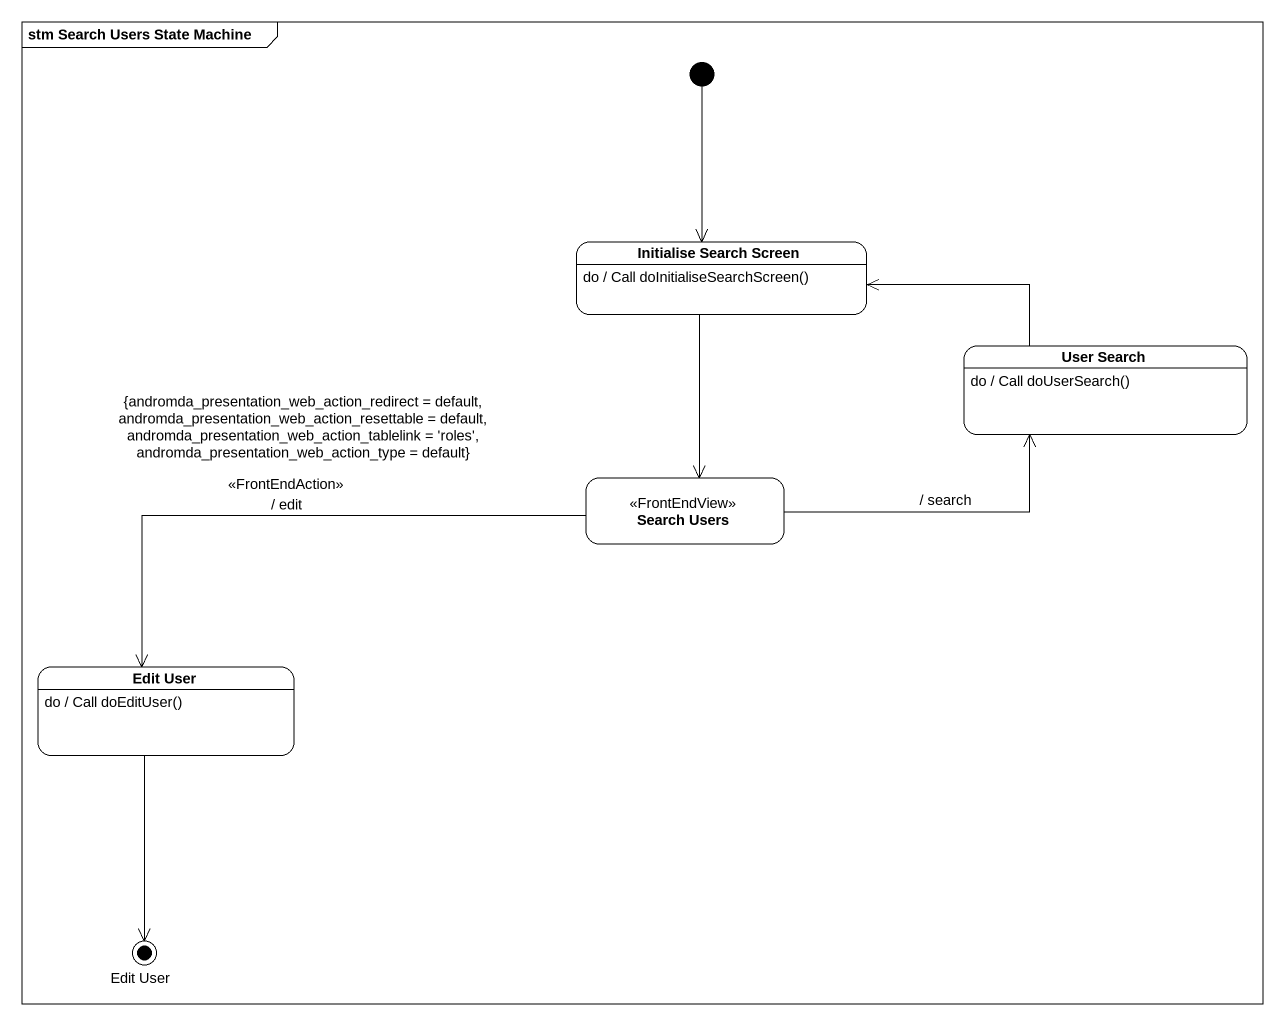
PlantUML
@startuml
mainframe stm Search Users State Machine
hide empty description
state "Initialise Search Screen" as Initialise_Search_Screen
Initialise_Search_Screen : do / Call doInitialiseSearchScreen()
state "User Search" as User_Search
User_Search : do / Call doUserSearch()
state "Search Users" as Search_Users <<FrontEndView>>
state "Edit User" as Edit_User
Edit_User : do / Call doEditUser()
state "Edit User" as Edit_User_2 <<end>>
[*] --> Initialise_Search_Screen
Initialise_Search_Screen --> Search_Users
User_Search -left-> Initialise_Search_Screen
Search_Users -right-> User_Search : / search
Search_Users -left-> Edit_User : {andromda_presentation_web_action_redirect = default, andromda_presentation_web_action_resettable = default, andromda_presentation_web_action_tablelink = 'roles', andromda_presentation_web_action_type = default}\n<<FrontEndAction>>\n/ edit
Edit_User --> Edit_User_2
@enduml
